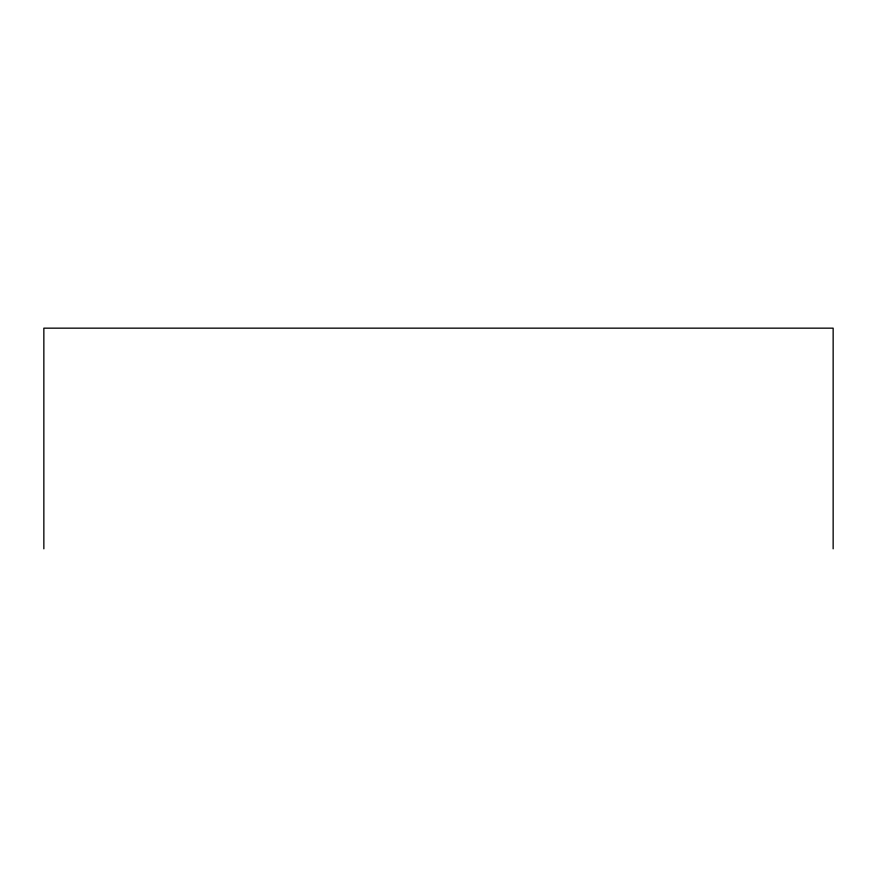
<?xml version="1.0" encoding="UTF-8"?>
<svg xmlns="http://www.w3.org/2000/svg" width="877" height="877" viewBox="0 0 877 877"><rect width="100%" height="100%" fill="white"/><g stroke="black" fill="none" stroke-linecap="round" stroke-linejoin="round"><path stroke-width="1.32" d="M833.15 548.838L833.15 328.162L43.85 328.162L43.85 548.838"/></g></svg>
